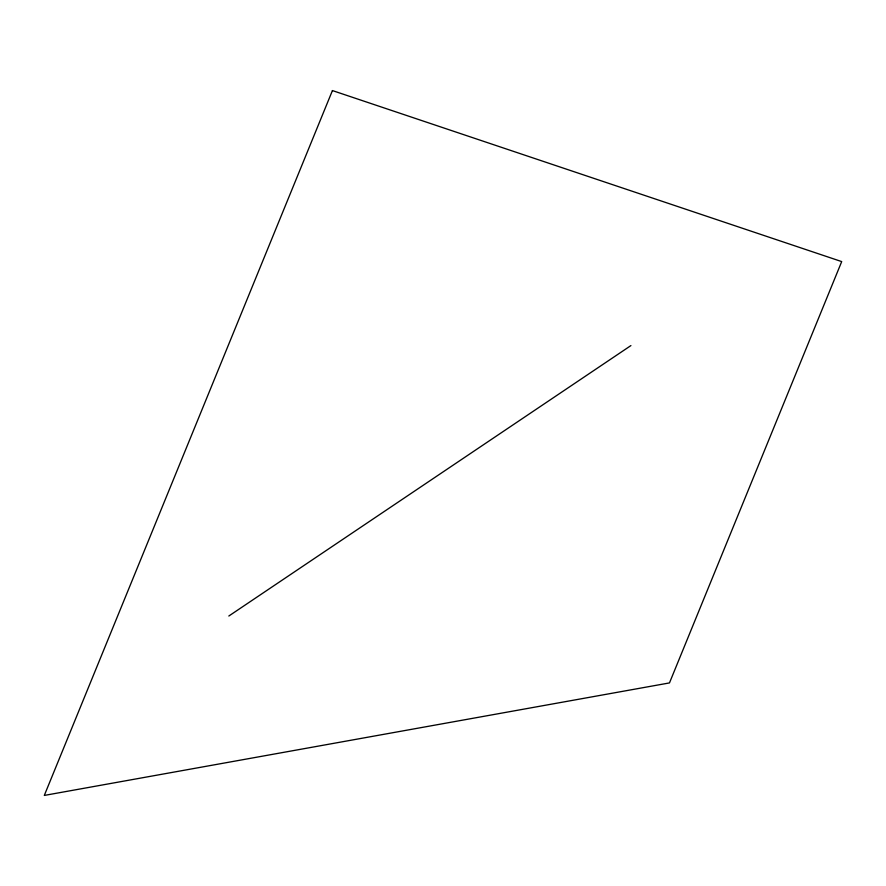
<?xml version="1.0" encoding="UTF-8"?>
<svg xmlns="http://www.w3.org/2000/svg" width="886" height="886" viewBox="0 0 886 886"><rect width="100%" height="100%" fill="white"/><g stroke="black" fill="none" stroke-linecap="round" stroke-linejoin="round"><path stroke-width="1.33" d="M228.821 616.025L630.91 345.584M332.427 90.571L44.3 795.429L669.473 682.918L841.7 261.591L332.427 90.571"/></g></svg>
